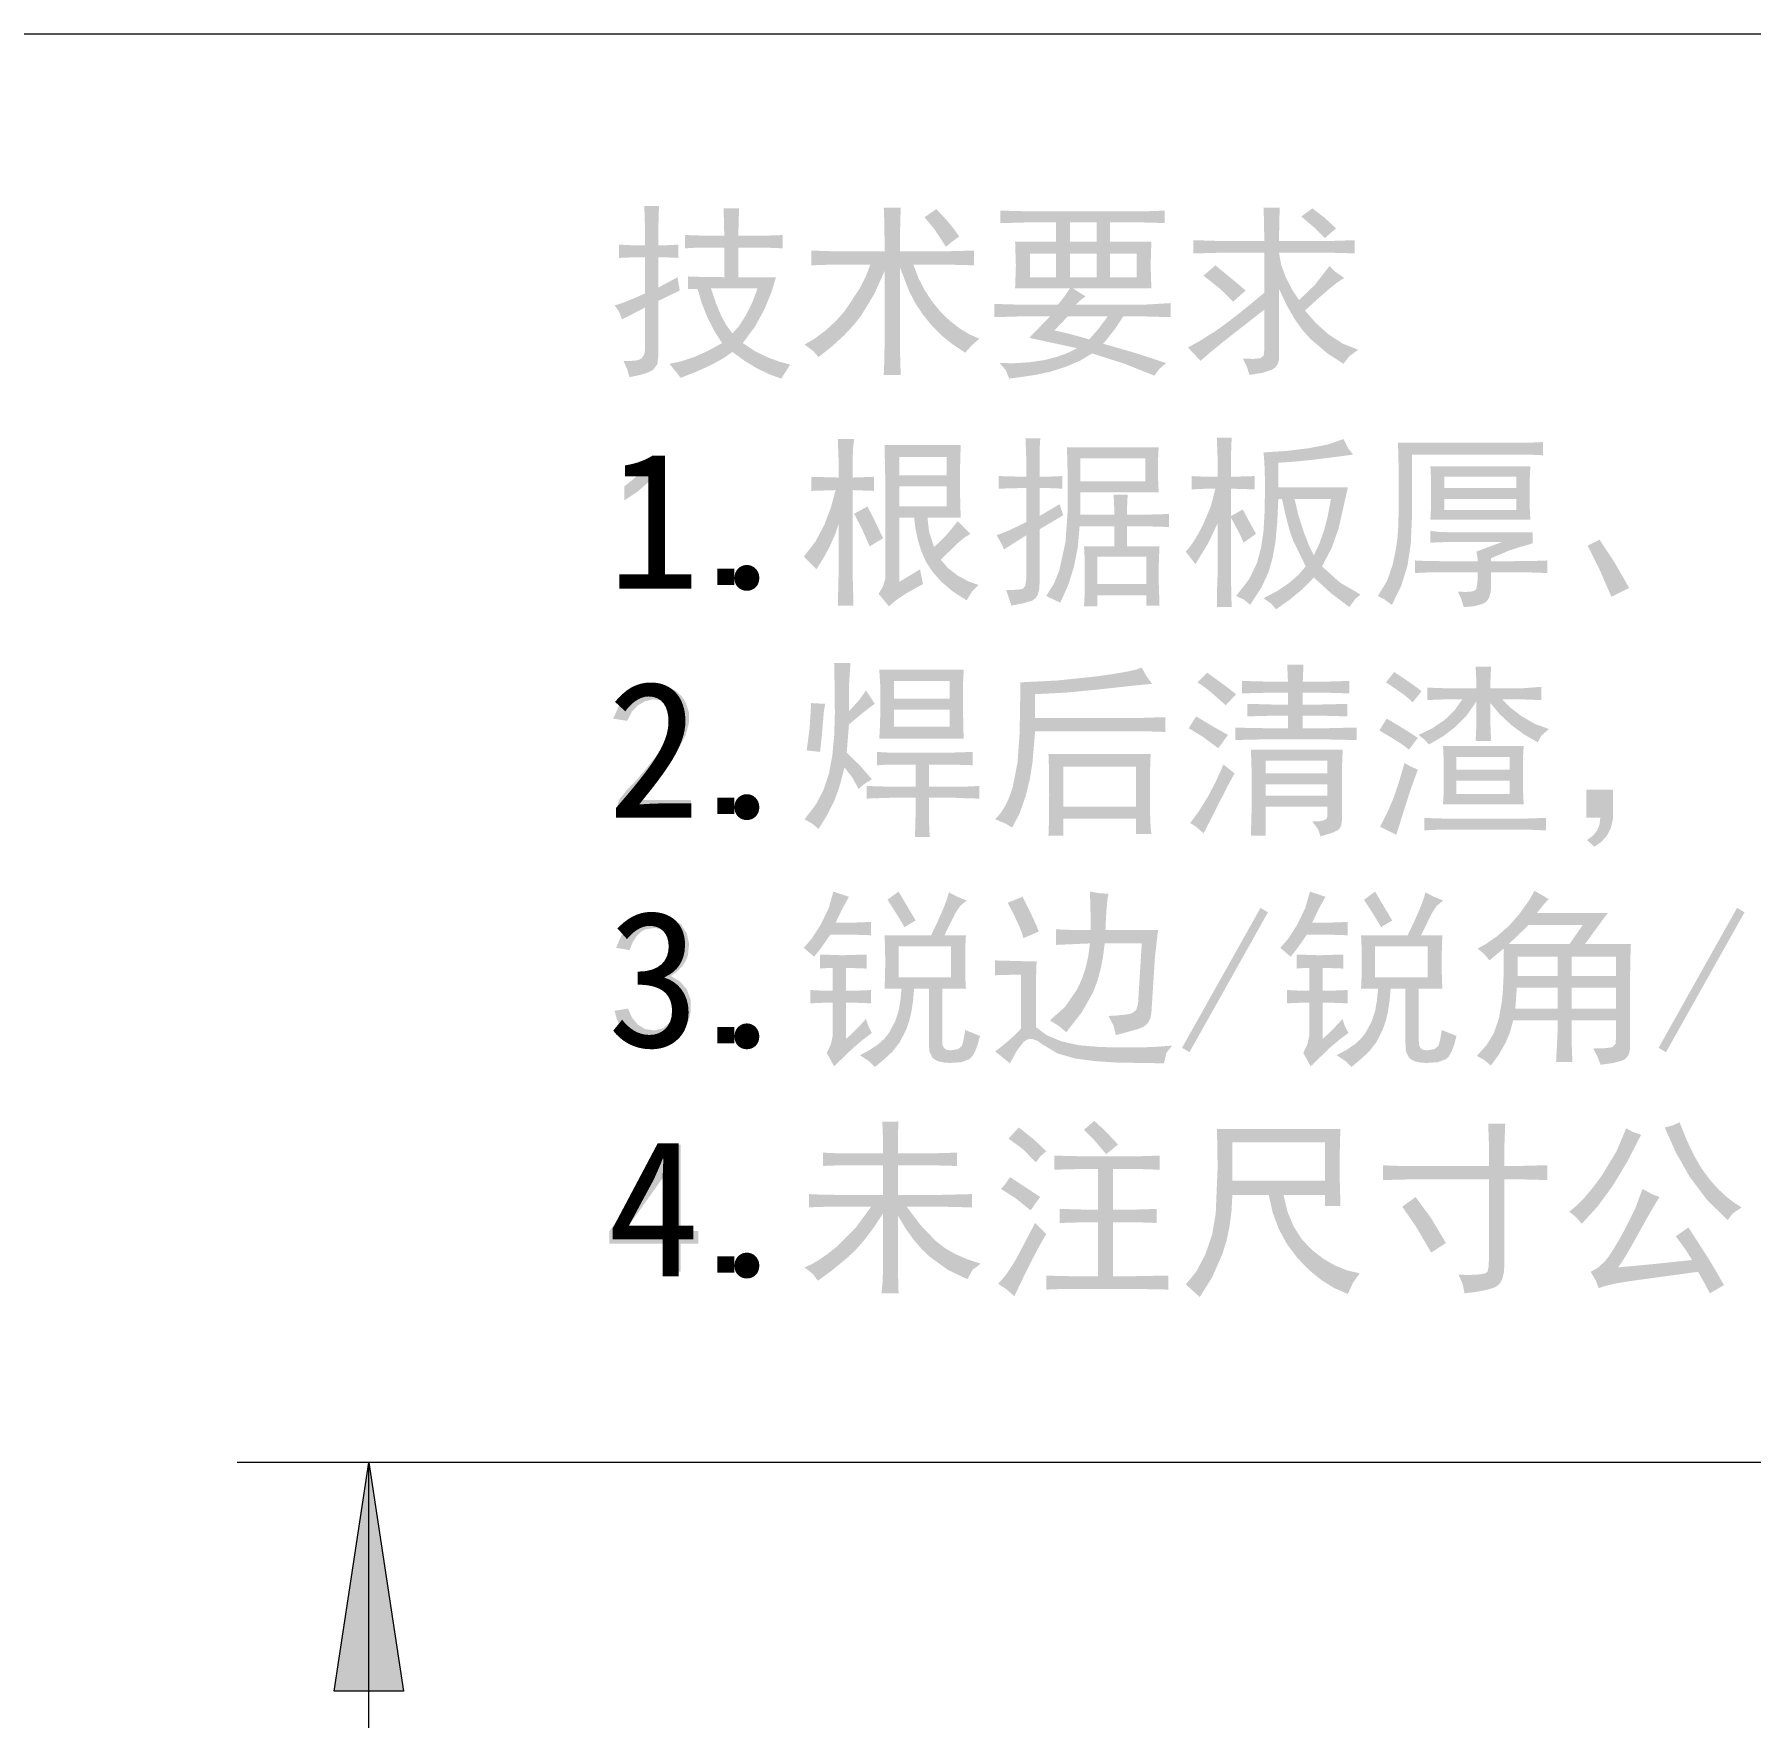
# Model space of a CAD drawing. Header units: millimetres. Extents: x 3 to 591, y 5 to 205.
# Drawn here: x 144.61 to 170.81, y 179.12 to 204.82 of the extents above; entities that cross this region are included whole.
import ezdxf

# ---------------------------------------------------------------- set-up
doc = ezdxf.new("R2010")
doc.units = ezdxf.units.MM

msp = doc.modelspace()

# ---------------------------------------------------------------- hatches: boundary and pattern name
h = msp.add_hatch(color=7)
h.paths.add_polyline_path([(154.591169, 201.125984), (154.848311, 201.117578), (155.14514, 201.11496), (155.14514, 201.566956), (154.885518, 201.566956), (154.698794, 201.564063), (154.545969, 201.555381), (154.545969, 201.758779), (154.862918, 201.747755), (155.14514, 201.747755), (155.142315, 201.936615), (155.134116, 202.165576), (155.371139, 202.165576), (155.360114, 201.747755), (155.755336, 201.747755), (156.038109, 201.758779), (156.038109, 201.555381), (155.755336, 201.566956), (155.360114, 201.566956), (155.360114, 201.11496), (155.936134, 201.11496), (155.862685, 200.877524), (155.755336, 200.617764), (155.611468, 200.354903), (155.427914, 200.108992), (155.611331, 199.987449), (155.800535, 199.894018), (155.98409, 199.826563), (156.151108, 199.781019), (156.015509, 199.566596), (155.828751, 199.634499), (155.642199, 199.724933), (155.455853, 199.837897), (155.269715, 199.973393), (155.130998, 199.876672), (154.952904, 199.778401), (154.735329, 199.678682), (154.47817, 199.57762), (154.41292, 199.665264), (154.308395, 199.792594), (154.486507, 199.829457), (154.681568, 199.894018), (154.890754, 199.987449), (155.111516, 200.108992), (154.990499, 200.300401), (154.887929, 200.501733), (154.803861, 200.712986), (154.738343, 200.934161), (154.591169, 200.934161)])
h.paths.add_polyline_path([(154.43297, 201.11496), (154.446682, 201.024423), (154.466594, 200.911561), (154.139172, 200.753363), (154.139172, 199.905594), (154.124703, 199.786944), (154.059797, 199.702195), (154.003143, 199.669734), (153.924061, 199.640114), (153.822448, 199.613286), (153.6982, 199.589196), (153.664163, 199.707914), (153.607801, 199.837794), (153.709715, 199.835925), (153.789771, 199.841859), (153.848019, 199.855545), (153.884511, 199.87693), (153.922958, 199.932327), (153.935774, 199.995993), (153.935774, 200.651388), (153.585201, 200.470589), (153.54007, 200.586344), (153.472202, 200.685563), (153.543395, 200.705209), (153.644457, 200.741856), (153.775284, 200.795556), (153.935774, 200.866362), (153.935774, 201.419782), (153.717837, 201.416957), (153.540001, 201.408758), (153.540001, 201.612156), (153.717837, 201.603474), (153.935774, 201.600581), (153.93505, 201.790552), (153.93288, 201.953703), (153.929263, 202.090086), (153.924198, 202.199752), (154.150197, 202.199752), (154.145219, 202.098457), (154.141791, 201.964865), (154.13981, 201.798923), (154.139172, 201.600581), (154.277321, 201.603474), (154.443994, 201.612156), (154.443994, 201.408758), (154.277321, 201.416957), (154.139172, 201.419782), (154.139172, 200.956761)])
h.paths.add_polyline_path([(154.941742, 200.945186), (155.017405, 200.719859), (155.097253, 200.529983), (155.18134, 200.375453), (155.269715, 200.256166), (155.372517, 200.371853), (155.478626, 200.538389), (155.576191, 200.735999), (155.653912, 200.945186)])
h = msp.add_hatch(color=7)
h.paths.add_polyline_path([(157.591827, 201.510181), (157.591827, 201.725155), (157.588933, 201.973684), (157.580251, 202.177152), (157.840425, 202.177152), (157.831743, 201.962316), (157.828849, 201.725155), (157.828849, 201.510181), (158.54102, 201.510181), (158.958841, 201.521757), (158.958841, 201.295758), (158.552044, 201.306783), (158.032248, 201.306783), (158.109969, 201.10049), (158.207534, 200.911561), (158.322049, 200.7391), (158.45062, 200.583588), (158.591731, 200.446611), (158.744418, 200.329478), (158.896898, 200.237425), (159.038216, 200.176791), (158.916673, 200.06648), (158.823242, 199.962369), (158.633899, 200.08777), (158.472669, 200.216479), (158.328664, 200.359106), (158.190447, 200.527364), (158.067388, 200.709265), (157.969961, 200.894474), (157.828849, 201.261583), (157.828849, 200.018593), (157.831743, 199.834762), (157.840425, 199.62282), (157.580251, 199.62282), (157.588933, 199.834762), (157.591827, 200.018593), (157.591827, 201.205359), (157.433077, 200.854786), (157.235191, 200.526813), (157.116266, 200.378398), (156.975017, 200.227503), (156.801453, 200.068064), (156.585308, 199.894569), (156.497733, 199.992961), (156.370885, 200.086392), (156.530393, 200.179823), (156.692795, 200.301366), (156.847962, 200.443993), (156.986592, 200.600676), (157.218103, 200.950698), (157.308571, 201.133081), (157.376302, 201.306783), (156.901705, 201.306783), (156.70375, 201.303958), (156.472309, 201.295758), (156.472309, 201.521757), (156.700925, 201.513075), (156.890681, 201.510181)])
h.paths.add_polyline_path([(158.382821, 202.154552), (158.552044, 201.973753), (158.636862, 201.869022), (158.732842, 201.736179), (158.608406, 201.645711), (158.529444, 201.577981), (158.42616, 201.738729), (158.343133, 201.860203), (158.202022, 202.029977)])
h = msp.add_hatch(color=7)
h.paths.add_polyline_path([(161.484351, 202.120377), (161.665081, 202.12327), (161.868548, 202.131952), (161.868548, 201.939578), (161.665081, 201.94826), (161.484351, 201.951153), (161.032355, 201.951153), (161.032355, 201.657356), (161.66515, 201.657356), (161.654125, 201.295758), (161.66515, 200.945186), (160.466808, 200.945186), (160.577533, 200.874492), (160.659733, 200.821162), (160.571676, 200.755981), (160.512559, 200.696587), (161.57475, 200.696587), (161.958947, 200.719187), (161.958947, 200.504765), (161.563726, 200.515789), (161.235753, 200.515789), (161.102979, 200.315353), (160.930931, 200.097968), (161.424889, 199.956581), (161.891148, 199.803619), (161.78938, 199.716389), (161.710349, 199.611796), (161.258077, 199.792457), (160.761157, 199.950793), (160.581598, 199.843513), (160.359872, 199.747395), (160.122298, 199.671327), (159.8963, 199.623371), (159.685529, 199.592297), (159.495015, 199.566596), (159.441341, 199.69937), (159.348392, 199.803619), (159.568327, 199.801138), (159.799837, 199.815194), (160.025904, 199.847923), (160.229234, 199.900081), (160.401626, 199.963678), (160.535158, 200.030168), (159.800388, 200.188367), (160.116786, 200.515789), (159.64219, 200.515789), (159.269017, 200.504765), (159.269017, 200.708163), (159.47524, 200.699481), (159.64219, 200.696587), (160.240809, 200.696587), (160.342371, 200.826468), (160.421608, 200.945186), (159.585414, 200.945186), (159.59699, 201.295758), (159.585414, 201.657356), (160.207185, 201.657356), (160.207185, 201.951153), (159.766213, 201.951153), (159.359416, 201.939578), (159.359416, 202.131952), (159.755189, 202.120377)])
h.paths.add_polyline_path([(160.184585, 200.301366), (160.285441, 200.279869), (160.40769, 200.250103), (160.55123, 200.212069), (160.715957, 200.165767), (160.85445, 200.320934), (160.99873, 200.515789), (160.387984, 200.515789)])
h.paths.add_polyline_path([(160.828956, 201.11496), (160.828956, 201.476557), (160.421608, 201.476557), (160.421608, 201.11496)])
h.paths.add_polyline_path([(161.439151, 201.11496), (161.439151, 201.476557), (161.032355, 201.476557), (161.032355, 201.11496)])
h.paths.add_polyline_path([(160.207185, 201.11496), (160.207185, 201.476557), (159.811413, 201.476557), (159.811413, 201.11496)])
h.paths.add_polyline_path([(160.828956, 201.657356), (160.828956, 201.951153), (160.421608, 201.951153), (160.421608, 201.657356)])
h = msp.add_hatch(color=7)
h.paths.add_polyline_path([(162.303299, 201.679956), (162.687496, 201.66838), (163.388642, 201.66838), (163.385472, 201.959353), (163.376515, 202.177152), (163.625664, 202.177152), (163.617258, 201.959353), (163.61464, 201.66838), (164.416658, 201.66838), (164.767231, 201.679956), (164.767231, 201.476557), (164.577889, 201.484756), (164.416658, 201.487581), (163.61464, 201.487581), (163.646817, 201.301064), (163.721576, 201.103384), (163.819072, 200.916936), (163.919462, 200.764387), (164.159516, 200.995966), (164.383034, 201.284183), (164.478877, 201.193577), (164.609032, 201.103384), (164.520683, 201.046859), (164.391302, 200.945117), (164.220994, 200.798209), (164.009861, 200.606188), (164.172401, 200.419808), (164.365946, 200.244591), (164.584572, 200.100655), (164.823455, 200.007568), (164.687718, 199.90835), (164.597457, 199.792594), (164.347343, 199.955065), (164.094749, 200.171279), (163.96927, 200.310091), (163.84746, 200.483474), (163.729267, 200.69148), (163.61464, 200.934161), (163.61464, 199.928193), (163.611953, 199.850481), (163.593143, 199.786876), (163.558209, 199.73743), (163.507153, 199.702195), (163.361494, 199.654239), (163.162092, 199.62282), (163.125161, 199.741814), (163.060117, 199.871969), (163.222519, 199.867491), (163.325803, 199.877482), (163.378306, 199.915447), (163.388642, 199.995993), (163.388642, 200.617764), (163.178103, 200.454475), (162.999553, 200.315215), (162.852938, 200.200037), (162.738208, 200.108992), (162.558649, 199.961818), (162.416298, 199.837794), (162.223924, 200.041193), (162.404585, 200.141651), (162.630721, 200.284278), (162.77116, 200.382688), (162.944362, 200.514273), (163.150224, 200.679138), (163.388642, 200.877386), (163.388642, 201.487581), (162.687496, 201.487581), (162.303299, 201.476557)])
h.paths.add_polyline_path([(162.642296, 201.295758), (162.882075, 201.097872), (163.105317, 200.911561), (162.913494, 200.741787), (162.715401, 200.93678), (162.461498, 201.13756)])
h.paths.add_polyline_path([(164.122861, 202.165576), (164.303452, 202.027221), (164.484458, 201.860754), (164.315235, 201.71358), (164.162341, 201.863304), (163.953637, 202.041553)])
h = msp.add_hatch(color=7)
h.paths.add_polyline_path([(158.902617, 197.196969), (158.806292, 197.136129), (158.699218, 197.044282), (158.45062, 196.801748), (158.560588, 196.673177), (158.710243, 196.558662), (158.874022, 196.469503), (159.02664, 196.417551), (158.924872, 196.31282), (158.845842, 196.179977), (158.629696, 196.319779), (158.456132, 196.468262), (158.321705, 196.620673), (158.224071, 196.773084), (158.153377, 196.932592), (158.100047, 197.10657), (158.063254, 197.281443), (158.043823, 197.445567), (157.817825, 197.445567), (157.817825, 196.46275), (158.134223, 196.654573), (158.179422, 196.428575), (158.070282, 196.370628), (157.924761, 196.287464), (157.776484, 196.189967), (157.659626, 196.089577), (157.500876, 196.2814), (157.56592, 196.389094), (157.602851, 196.50795), (157.602851, 198.067338), (157.591827, 198.552958), (158.755442, 198.552958), (158.747036, 198.312835), (158.744418, 197.999538), (158.747036, 197.685759), (158.755442, 197.445567), (158.247222, 197.445567), (158.272509, 197.230731), (158.348645, 196.99357), (158.529444, 197.168857), (158.710243, 197.389343)])
h.paths.add_polyline_path([(156.359309, 196.846947), (156.540039, 197.082592), (156.675707, 197.33808), (156.774443, 197.60225), (156.845481, 197.863939), (156.472309, 197.852364), (156.472309, 198.067338), (156.890681, 198.055762), (156.890681, 198.315936), (156.879105, 198.643358), (157.127704, 198.643358), (157.110616, 198.493703), (157.105104, 198.315936), (157.105104, 198.055762), (157.433077, 198.067338), (157.433077, 197.852364), (157.105104, 197.863939), (157.105104, 196.575749), (157.110168, 196.414614), (157.113785, 196.281745), (157.115956, 196.177091), (157.116679, 196.100602), (156.879105, 196.100602), (156.890681, 196.575749), (156.890681, 197.344143), (156.835387, 197.182293), (156.760456, 197.013414), (156.665889, 196.837508), (156.551684, 196.654573)])
h.paths.add_polyline_path([(158.54102, 197.615341), (158.54102, 197.920163), (157.817825, 197.920163), (157.817825, 197.615341)])
h.paths.add_polyline_path([(158.54102, 198.089938), (158.54102, 198.37216), (157.817825, 198.37216), (157.817825, 198.089938)])
h.paths.add_polyline_path([(157.331102, 197.615341), (157.446857, 197.386311), (157.569227, 197.129169), (157.365277, 197.005146), (157.24339, 197.281649), (157.127704, 197.502342)])
h = msp.add_hatch(color=7)
h.paths.add_polyline_path([(161.778149, 198.519334), (161.769743, 198.405991), (161.767124, 198.270736), (161.767124, 198.123562), (161.769743, 197.948344), (161.778149, 197.829764), (160.580358, 197.829764), (160.580358, 197.490767), (161.100154, 197.490767), (161.097329, 197.618028), (161.08913, 197.79614), (161.303552, 197.79614), (161.295146, 197.629191), (161.292528, 197.490767), (161.59735, 197.490767), (161.783799, 197.493661), (161.936348, 197.502342), (161.936348, 197.298944), (161.786693, 197.307143), (161.608926, 197.309968), (161.292528, 197.309968), (161.292528, 197.005146), (161.789724, 197.005146), (161.781043, 196.826966), (161.778149, 196.722373), (161.778149, 196.44015), (161.789724, 196.100602), (161.586326, 196.100602), (161.586326, 196.258801), (160.840532, 196.258801), (160.840532, 196.089577), (160.637133, 196.089577), (160.645332, 196.230826), (160.648157, 196.405975), (160.648157, 196.733948), (160.645332, 196.857972), (160.637133, 197.005146), (161.100154, 197.005146), (161.100154, 197.309968), (160.569334, 197.309968), (160.542117, 196.992192), (160.483895, 196.694261), (160.394943, 196.413003), (160.274985, 196.145801), (160.060011, 196.247776), (160.177144, 196.434087), (160.257897, 196.631973), (160.353809, 197.066882), (160.387984, 197.547542), (160.387984, 197.976939), (160.38726, 198.078431), (160.38509, 198.202661), (160.381473, 198.349629), (160.376408, 198.519334)])
h.paths.add_polyline_path([(159.755189, 198.361136), (159.743613, 198.654933), (159.969611, 198.654933), (159.961205, 198.51899), (159.958587, 198.361136), (159.958587, 198.067338), (160.102385, 198.069956), (160.308609, 198.078362), (160.308609, 197.886539), (160.102385, 197.894739), (159.958587, 197.897564), (159.958587, 197.468167), (160.263409, 197.648965), (160.320184, 197.479742), (160.122229, 197.363574), (159.958587, 197.264768), (159.958587, 196.44015), (159.951869, 196.3433), (159.931715, 196.267689), (159.898126, 196.213265), (159.8511, 196.179977), (159.71681, 196.137809), (159.52919, 196.100602), (159.449815, 196.338176), (159.608014, 196.342585), (159.698414, 196.355263), (159.740857, 196.401841), (159.755189, 196.50795), (159.755189, 197.174369), (159.416191, 196.959946), (159.370647, 197.058683), (159.303192, 197.174369), (159.528984, 197.264906), (159.755189, 197.377768), (159.755189, 197.897564), (159.336816, 197.886539), (159.336816, 198.078362), (159.755189, 198.067338)])
h.paths.add_polyline_path([(161.57475, 197.999538), (161.57475, 198.34956), (160.580358, 198.34956), (160.580358, 197.999538)])
h.paths.add_polyline_path([(161.586326, 196.428575), (161.586326, 196.846947), (160.840532, 196.846947), (160.840532, 196.428575)])
h = msp.add_hatch(color=7)
h.paths.add_polyline_path([(163.603065, 197.72834), (163.586046, 197.358062), (163.557865, 197.06137), (163.514043, 196.822487), (163.450378, 196.603861), (163.343993, 196.376416), (163.173117, 196.112177), (163.079961, 196.191552), (162.958694, 196.247776), (163.155891, 196.501955), (163.27454, 196.744972), (163.339584, 196.985164), (163.376515, 197.231144), (163.393878, 197.527629), (163.399666, 197.874964), (163.398219, 198.050138), (163.393878, 198.20273), (163.386644, 198.332688), (163.376515, 198.439959), (163.717097, 198.461181), (164.060573, 198.502247), (164.367256, 198.562674), (164.597457, 198.643358), (164.66815, 198.504796), (164.744631, 198.406335), (164.426373, 198.363754), (164.128373, 198.32696), (163.85311, 198.298779), (163.603065, 198.281761), (163.603065, 197.909139), (164.665256, 197.909139), (164.524145, 197.281856), (164.417967, 196.980893), (164.270035, 196.699773), (164.546676, 196.451175), (164.85763, 196.270376), (164.77543, 196.19982), (164.687856, 196.078002), (164.41087, 196.287533), (164.14546, 196.53055), (164.067808, 196.447109), (163.947574, 196.332663), (163.782278, 196.195755), (163.56944, 196.044378), (163.492615, 196.13209), (163.376515, 196.213601), (163.593143, 196.327909), (163.766775, 196.445111), (163.906509, 196.568308), (164.021437, 196.699773), (163.829063, 197.094994), (163.788747, 197.206512), (163.747138, 197.349242), (163.704187, 197.523185), (163.65984, 197.72834)])
h.paths.add_polyline_path([(163.060117, 197.570142), (163.089573, 197.512764), (163.133291, 197.431511), (163.191272, 197.326281), (163.263516, 197.196969), (163.071693, 197.06137), (163.046673, 197.123494), (163.006305, 197.2082), (162.950538, 197.31554), (162.879319, 197.445567), (162.879319, 196.553149), (162.890894, 196.078002), (162.664896, 196.078002), (162.667514, 196.326944), (162.67592, 196.553149), (162.67592, 197.355168), (162.529159, 197.047245), (162.336923, 196.733948), (162.1903, 196.925771), (162.248694, 196.993045), (162.311429, 197.082385), (162.378505, 197.193739), (162.449922, 197.327056), (162.571534, 197.610932), (162.642296, 197.886539), (162.450129, 197.883645), (162.280699, 197.874964), (162.280699, 198.078362), (162.46384, 198.069956), (162.67592, 198.067338), (162.67592, 198.361136), (162.664896, 198.665958), (162.890894, 198.665958), (162.879319, 198.34956), (162.879319, 198.067338), (163.240916, 198.078362), (163.240916, 197.874964), (162.879319, 197.886539), (162.879319, 197.468167), (162.958349, 197.510679)])
h.paths.add_polyline_path([(163.851663, 197.72834), (163.907887, 197.486426), (163.987262, 197.236656), (164.071942, 197.017548), (164.14546, 196.869547), (164.229366, 197.045979), (164.300765, 197.247887), (164.359556, 197.475324), (164.405634, 197.72834)])
h = msp.add_hatch(color=7)
h.paths.add_polyline_path([(167.45094, 198.225537), (167.442259, 198.061412), (167.439365, 197.81874), (167.442259, 197.575654), (167.45094, 197.411943), (165.924625, 197.411943), (165.933307, 197.578548), (165.936201, 197.807164), (165.933307, 198.047356), (165.924625, 198.225537)])
h.paths.add_polyline_path([(165.642403, 198.406335), (165.642403, 197.434543), (165.625453, 197.044351), (165.574603, 196.710797), (165.481241, 196.4088), (165.33703, 196.112177), (165.221343, 196.196927), (165.122607, 196.247776), (165.263442, 196.479287), (165.348054, 196.722373), (165.394701, 196.948095), (165.421917, 197.129169), (165.434595, 197.307005), (165.439005, 197.524942), (165.439005, 198.100962), (165.438281, 198.254131), (165.436111, 198.386216), (165.432493, 198.497217), (165.427429, 198.587134), (167.247542, 198.587134), (167.476158, 198.589752), (167.642763, 198.598158), (167.642763, 198.39476), (167.579925, 198.399824), (167.493108, 198.403441), (167.382314, 198.405612), (167.247542, 198.406335)])
h.paths.add_polyline_path([(167.484564, 197.219569), (167.484564, 197.050346), (167.288125, 196.994949), (167.128479, 196.942859), (166.851769, 196.824347), (166.851769, 196.779148), (167.179742, 196.779148), (167.476158, 196.781766), (167.710563, 196.790172), (167.710563, 196.598349), (167.470371, 196.606548), (167.179742, 196.609373), (166.851769, 196.609373), (166.851769, 196.394951), (166.843932, 196.297782), (166.820488, 196.22118), (166.781541, 196.165042), (166.727195, 196.129265), (166.591733, 196.090818), (166.433948, 196.078002), (166.394123, 196.205264), (166.343549, 196.315576), (166.458494, 196.309685), (166.543778, 196.314335), (166.599502, 196.329528), (166.625771, 196.355263), (166.642652, 196.449865), (166.648371, 196.609373), (166.094399, 196.609373), (165.873638, 196.606548), (165.687603, 196.598349), (165.687603, 196.790172), (165.86537, 196.781766), (166.082824, 196.779148), (166.648371, 196.779148), (166.642652, 196.843778), (166.625771, 196.925771), (167.021544, 197.072945), (166.354573, 197.072945), (166.128024, 197.070052), (165.924625, 197.06137), (165.924625, 197.242169), (166.065598, 197.225081), (166.263623, 197.219569)])
h.paths.add_polyline_path([(167.235966, 197.558566), (167.235966, 197.72834), (166.139599, 197.72834), (166.139599, 197.558566)])
h.paths.add_polyline_path([(167.235966, 197.897564), (167.235966, 198.067338), (166.139599, 198.067338), (166.139599, 197.897564)])
h = msp.add_hatch(color=7)
h.dxf.hatch_style = 2
h.paths.add_polyline_path([(153.991998, 197.987963), (153.825324, 197.843958), (153.619376, 197.705741), (153.619376, 197.920163), (153.876105, 198.129212), (154.082397, 198.37216), (154.217996, 198.37216), (154.217996, 196.428575), (153.991998, 196.428575)])
h = msp.add_hatch(color=7)
h.dxf.hatch_style = 2
h.paths.add_polyline_path([(168.687709, 196.236201), (168.506704, 196.65161), (168.326112, 197.01617), (168.506911, 197.10657), (168.732702, 196.764678), (168.958907, 196.372351)])
h = msp.add_hatch(color=7)
h.dxf.hatch_style = 2
h.paths.add_polyline_path([(155.300228, 196.417551), (155.040055, 196.417551), (155.040055, 196.666149), (155.300228, 196.666149)])
h = msp.add_hatch(color=7)
h.paths.add_polyline_path([(157.511901, 194.070523), (157.517284, 194.156099), (157.521891, 194.26648), (157.525776, 194.401666), (157.528988, 194.561656), (157.527266, 194.87385), (157.511901, 195.121139), (158.800642, 195.121139), (158.789618, 194.895141), (158.790255, 194.627466), (158.792236, 194.40077), (158.795664, 194.215105), (158.800642, 194.070523)])
h.paths.add_polyline_path([(158.269822, 193.16653), (158.269822, 193.030931), (158.27244, 192.779301), (158.280846, 192.567359), (158.054848, 192.567359), (158.063529, 192.759526), (158.066423, 192.996756), (158.066423, 193.16653), (157.670651, 193.16653), (157.320078, 193.154955), (157.320078, 193.347329), (157.670651, 193.335753), (158.066423, 193.335753), (158.066423, 193.674751), (157.817825, 193.674751), (157.625313, 193.671926), (157.478276, 193.663726), (157.478276, 193.867125), (157.622419, 193.858443), (157.80625, 193.855549), (158.586219, 193.855549), (158.936241, 193.867125), (158.936241, 193.663726), (158.597243, 193.674751), (158.269822, 193.674751), (158.269822, 193.335753), (158.631419, 193.335753), (158.851354, 193.338647), (159.038216, 193.347329), (159.038216, 193.154955), (158.87416, 193.157848), (158.676618, 193.16653)])
h.paths.add_polyline_path([(157.444101, 194.601343), (157.36855, 194.547488), (157.277496, 194.476838), (157.17094, 194.389341), (157.04888, 194.284946), (157.014704, 193.855549), (157.218172, 193.657938), (157.398901, 193.448752), (157.291414, 193.383916), (157.195503, 193.302129), (157.102348, 193.474108), (156.98108, 193.629551), (156.908871, 193.351325), (156.828394, 193.126843), (156.725041, 192.919034), (156.585308, 192.691382), (156.486365, 192.773651), (156.370885, 192.838557), (156.53873, 193.056149), (156.658619, 193.279529), (156.740475, 193.523786), (156.794218, 193.804837), (156.823984, 194.116963), (156.833906, 194.45472), (156.831081, 194.827548), (156.822882, 195.223114), (157.07148, 195.223114), (157.04888, 194.872541), (157.04888, 194.488344), (157.209697, 194.663493), (157.308502, 194.804742)])
h.paths.add_polyline_path([(158.586219, 194.680718), (158.586219, 194.951916), (157.73845, 194.951916), (157.73845, 194.680718)])
h.paths.add_polyline_path([(158.586219, 194.251322), (158.586219, 194.510944), (157.73845, 194.510944), (157.73845, 194.251322)])
h.paths.add_polyline_path([(156.687283, 194.601343), (156.667301, 194.495372), (156.653107, 194.335658), (156.636088, 194.125162), (156.607908, 193.867125), (156.404509, 193.889724), (156.449571, 194.239953), (156.472309, 194.612919)])
h = msp.add_hatch(color=7)
h.paths.add_polyline_path([(164.122861, 192.804382), (164.221657, 192.808705), (164.29229, 192.821607), (164.334708, 192.842984), (164.348859, 192.872732), (164.348859, 193.030931), (163.411242, 193.030931), (163.411242, 192.589959), (163.184692, 192.589959), (163.195716, 192.996756), (163.195716, 193.505527), (163.192891, 193.683294), (163.184692, 193.900749), (164.586433, 193.900749), (164.577751, 193.697281), (164.574857, 193.516552), (164.574857, 192.826981), (164.560525, 192.732724), (164.518082, 192.674846), (164.422239, 192.630955), (164.247435, 192.578383), (164.210366, 192.686008)])
h.paths.add_polyline_path([(163.976237, 194.420545), (163.976237, 194.228722), (164.337834, 194.228722), (164.800855, 194.239746), (164.800855, 194.047923), (164.315235, 194.058948), (163.535265, 194.058948), (163.212873, 194.056123), (162.947118, 194.047923), (162.947118, 194.239746), (163.195648, 194.23134), (163.490065, 194.228722), (163.750239, 194.228722), (163.750239, 194.420545), (163.524241, 194.420545), (163.127917, 194.40952), (163.127917, 194.601343), (163.524241, 194.590319), (163.750239, 194.590319), (163.750239, 194.771118), (163.546841, 194.771118), (163.280604, 194.768224), (163.049093, 194.759542), (163.049093, 194.951916), (163.27771, 194.943235), (163.535265, 194.940341), (163.750239, 194.940341), (163.738663, 195.200514), (163.987262, 195.200514), (163.976237, 194.940341), (164.292635, 194.940341), (164.464614, 194.943235), (164.687856, 194.951916), (164.687856, 194.759542), (164.467439, 194.768224), (164.303659, 194.771118), (163.976237, 194.771118), (163.976237, 194.590319), (164.202236, 194.590319), (164.264256, 194.590956), (164.360228, 194.592937), (164.490202, 194.596365), (164.654232, 194.601343), (164.654232, 194.40952), (164.495181, 194.414266), (164.368634, 194.41772), (164.274643, 194.41983), (164.21326, 194.420545)])
h.paths.add_polyline_path([(162.936094, 193.539152), (162.891773, 193.460715), (162.838253, 193.36104), (162.775639, 193.240178), (162.704032, 193.098179), (162.567262, 192.827188), (162.461498, 192.623583), (162.354011, 192.719839), (162.258099, 192.781782), (162.395567, 192.969057), (162.526059, 193.18031), (162.649626, 193.415542), (162.76632, 193.674751)])
h.paths.add_polyline_path([(164.348859, 193.539152), (164.348859, 193.731526), (163.411242, 193.731526), (163.411242, 193.539152)])
h.paths.add_polyline_path([(164.348859, 193.200154), (164.348859, 193.369928), (163.411242, 193.369928), (163.411242, 193.200154)])
h.paths.add_polyline_path([(162.687496, 193.923349), (162.449922, 194.098635), (162.235499, 194.228722), (162.348499, 194.40952), (162.602609, 194.256834), (162.834119, 194.126747)])
h.paths.add_polyline_path([(162.517722, 195.07594), (162.663751, 194.97052), (162.785957, 194.88081), (162.884288, 194.806809), (162.958694, 194.748518), (162.800495, 194.578744), (162.585521, 194.770566), (162.469835, 194.861104), (162.371098, 194.929316)])
h = msp.add_hatch(color=7)
h.paths.add_polyline_path([(161.654125, 193.832949), (161.649061, 193.726194), (161.645444, 193.587038), (161.643273, 193.415533), (161.64255, 193.21173), (161.643911, 193.013077), (161.648062, 192.847032), (161.655107, 192.713543), (161.66515, 192.612559), (161.428127, 192.612559), (161.428127, 192.849581), (160.320184, 192.849581), (160.320184, 192.589959), (160.094186, 192.589959), (160.098932, 192.700753), (160.102385, 192.841313), (160.104496, 193.011639), (160.10521, 193.21173), (160.104496, 193.415533), (160.102385, 193.587038), (160.098932, 193.726194), (160.094186, 193.832949)])
h.paths.add_polyline_path([(161.518526, 195.155315), (161.58605, 195.030809), (161.676725, 194.906717), (161.528836, 194.892755), (161.345652, 194.873988), (161.127224, 194.850364), (160.873605, 194.82183), (160.356565, 194.772151), (159.890788, 194.748518), (159.890788, 194.386921), (161.529551, 194.386921), (161.880124, 194.397945), (161.880124, 194.171947), (161.529551, 194.183522), (159.890788, 194.183522), (159.8511, 193.708926), (159.810172, 193.453024), (159.743613, 193.183066), (159.653076, 192.92744), (159.540215, 192.713982), (159.441409, 192.773582), (159.280592, 192.838557), (159.365135, 192.933538), (159.438516, 193.048983), (159.500734, 193.184892), (159.55179, 193.341265), (159.622139, 193.707066), (159.653214, 194.137771), (159.661896, 194.567237), (159.664789, 194.929316), (160.229509, 194.957084), (160.817381, 195.019165), (161.085685, 195.057414), (161.291977, 195.092821), (161.436258, 195.125437)])
h.paths.add_polyline_path([(161.428127, 193.030931), (161.428127, 193.641126), (160.320184, 193.641126), (160.320184, 193.030931)])
h = msp.add_hatch(color=7)
h.paths.add_polyline_path([(167.348965, 193.957524), (167.340559, 193.818687), (167.337941, 193.652151), (167.337941, 193.369928), (167.340559, 193.236879), (167.348965, 193.064555), (166.116999, 193.064555), (166.125199, 193.211316), (166.128024, 193.335753), (166.128024, 193.652151), (166.125199, 193.784787), (166.116999, 193.957524)])
h.paths.add_polyline_path([(165.743827, 194.126747), (165.955562, 194.228377), (166.139599, 194.352745), (166.292217, 194.499575), (166.411348, 194.669143), (166.184799, 194.669143), (166.045961, 194.666318), (165.879426, 194.658119), (165.879426, 194.849941), (166.048786, 194.841535), (166.195823, 194.838917), (166.625771, 194.838917), (166.625771, 194.917741), (166.622946, 195.013721), (166.614747, 195.166339), (166.851769, 195.166339), (166.843363, 195.033565), (166.840745, 194.929316), (166.840745, 194.838917), (167.337941, 194.838917), (167.620163, 194.861517), (167.620163, 194.658119), (167.337941, 194.669143), (167.021544, 194.669143), (167.146807, 194.542226), (167.320853, 194.40952), (167.522667, 194.29349), (167.733163, 194.217146), (167.617338, 194.115447), (167.563939, 194.013748), (167.347587, 194.137771), (167.151079, 194.284946), (166.980202, 194.445832), (166.840745, 194.612919), (166.840745, 194.319121), (166.843363, 194.197165), (166.851769, 194.036348), (166.614747, 194.036348), (166.622946, 194.188897), (166.625771, 194.307546), (166.625771, 194.635519), (166.478665, 194.426264), (166.308822, 194.251322), (166.116586, 194.104147), (165.902025, 193.980124), (165.839669, 194.050542)])
h.paths.add_polyline_path([(165.834226, 192.861157), (166.003587, 192.852475), (166.150623, 192.849581), (167.360541, 192.849581), (167.492833, 192.852475), (167.687963, 192.861157), (167.687963, 192.668783), (167.492833, 192.677464), (167.360541, 192.680358), (166.139599, 192.680358), (166.000762, 192.677464), (165.834226, 192.668783)])
h.paths.add_polyline_path([(165.732802, 193.595927), (165.646261, 193.359938), (165.59114, 193.194642), (165.500741, 192.911869), (165.404829, 192.600983), (165.156231, 192.725558), (165.267783, 192.942943), (165.354117, 193.143379), (165.392358, 193.249936), (165.434319, 193.377783), (165.480001, 193.526921), (165.529404, 193.69735), (165.614153, 193.649326)])
h.paths.add_polyline_path([(167.134543, 193.222754), (167.134543, 193.426152), (166.320949, 193.426152), (166.320949, 193.222754)])
h.paths.add_polyline_path([(167.134543, 193.595927), (167.134543, 193.78775), (166.320949, 193.78775), (166.320949, 193.595927)])
h.paths.add_polyline_path([(165.597203, 193.900749), (165.539136, 193.948825), (165.444379, 194.013748), (165.313035, 194.095621), (165.145207, 194.194547), (165.258206, 194.375345), (165.410651, 194.285023), (165.540566, 194.205915), (165.64795, 194.138073), (165.732802, 194.081547)])
h.paths.add_polyline_path([(165.371205, 195.087515), (165.52005, 194.988512), (165.639233, 194.90651), (165.728858, 194.841561), (165.789026, 194.793718), (165.653427, 194.623943), (165.598237, 194.676851), (165.512041, 194.745417), (165.394838, 194.82959), (165.24663, 194.929316)])
h = msp.add_hatch(color=7)
h.dxf.hatch_style = 2
h.paths.add_polyline_path([(153.494802, 192.974156), (153.540001, 193.135317), (153.653001, 193.279529), (153.731463, 193.356837), (153.819743, 193.453162), (153.917946, 193.568504), (154.026173, 193.702862), (154.129207, 193.838668), (154.212553, 193.958351), (154.276158, 194.06191), (154.319971, 194.149347), (154.366411, 194.296108), (154.370683, 194.420545), (154.335129, 194.523415), (154.263196, 194.606856), (154.165562, 194.65929), (154.054285, 194.669143), (153.938392, 194.640893), (153.828287, 194.578744), (153.733616, 194.479869), (153.664576, 194.341721), (153.449602, 194.375345), (153.552542, 194.599828), (153.681112, 194.75403), (153.835246, 194.845738), (154.014598, 194.884117), (154.217996, 194.878053), (154.309705, 194.85001), (154.404307, 194.79923), (154.491881, 194.721095), (154.562506, 194.612368), (154.604743, 194.475529), (154.607705, 194.313058), (154.555684, 194.121097), (154.43297, 193.895237), (154.335302, 193.756348), (154.201046, 193.582835), (154.030204, 193.374803), (153.822775, 193.132355), (154.636369, 193.132355), (154.636369, 192.928956), (153.494802, 192.928956)])
h = msp.add_hatch(color=7)
h.dxf.hatch_style = 2
h.paths.add_polyline_path([(155.300228, 192.917932), (155.040055, 192.917932), (155.040055, 193.16653), (155.300228, 193.16653)])
h = msp.add_hatch(color=7)
h.dxf.hatch_style = 2
h.paths.add_polyline_path([(168.303512, 193.290553), (168.710309, 193.290553), (168.710309, 192.838557), (168.679613, 192.706369), (168.622252, 192.592577), (168.538227, 192.497182), (168.427536, 192.420185), (168.314537, 192.522159), (168.403523, 192.585825), (168.467085, 192.663546), (168.505223, 192.755323), (168.517935, 192.861157), (168.303512, 192.861157)])
h = msp.add_hatch(color=7)
h.paths.add_polyline_path([(158.574644, 191.723496), (158.698667, 191.658314), (158.845842, 191.598921), (158.745383, 191.515481), (158.670555, 191.401035), (158.598622, 191.252965), (158.506844, 191.068101), (158.834817, 191.068101), (158.829753, 190.995134), (158.826136, 190.901082), (158.823965, 190.785947), (158.823242, 190.649728), (158.823965, 190.518987), (158.826136, 190.409536), (158.829753, 190.321376), (158.834817, 190.254507), (158.47322, 190.254507), (158.47322, 189.463513), (158.476949, 189.394465), (158.499747, 189.346035), (158.541665, 189.318173), (158.602756, 189.310826), (158.715961, 189.33067), (158.77253, 189.378626), (158.799126, 189.470403), (158.823242, 189.621712), (159.04924, 189.531313), (159.013583, 189.398702), (158.974413, 189.295186), (158.931728, 189.220711), (158.885529, 189.175227), (158.762746, 189.130097), (158.586219, 189.118452), (158.493314, 189.125902), (158.41803, 189.142499), (158.360419, 189.168294), (158.320533, 189.203339), (158.276574, 189.29677), (158.269822, 189.418313), (158.269822, 190.254507), (158.043823, 190.254507), (158.0277, 190.067128), (158.002482, 189.90104), (157.968169, 189.756243), (157.924761, 189.632736), (157.82444, 189.434712), (157.71585, 189.293739), (157.591345, 189.178052), (157.444101, 189.056165), (157.353633, 189.146771), (157.218103, 189.236964), (157.368473, 189.317691), (157.492126, 189.401157), (157.58901, 189.487413), (157.659075, 189.576512), (157.752506, 189.750007), (157.80625, 189.909446), (157.83443, 190.071848), (157.851449, 190.254507), (157.591827, 190.254507), (157.600026, 190.435168), (157.602851, 190.661304), (157.600026, 190.892814), (157.591827, 191.068101), (158.303446, 191.068101), (158.409382, 191.291041), (158.489894, 191.474553), (158.544981, 191.618687)])
h.paths.add_polyline_path([(157.398901, 189.576512), (157.274465, 189.483081), (157.127704, 189.361538), (156.822882, 189.06774), (156.709882, 189.271139), (156.771825, 189.398539), (156.800282, 189.531313), (156.800282, 190.039533), (156.641945, 190.036708), (156.461284, 190.028509), (156.461284, 190.231907), (156.647733, 190.223225), (156.800282, 190.220332), (156.800282, 190.570905), (156.723732, 190.568011), (156.607908, 190.559329), (156.607908, 190.774303), (156.946905, 190.762727), (157.320078, 190.774303), (157.320078, 190.559329), (157.00368, 190.570905), (157.00368, 190.220332), (157.184203, 190.223225), (157.387877, 190.231907), (157.387877, 190.028509), (157.184203, 190.036708), (157.00368, 190.039533), (157.00368, 189.486113), (157.06061, 189.534594), (157.13046, 189.601524), (157.213125, 189.686953), (157.308502, 189.790935), (157.342333, 189.686411)])
h.paths.add_polyline_path([(158.608819, 190.42373), (158.608819, 190.898326), (157.80625, 190.898326), (157.80625, 190.42373)])
h.paths.add_polyline_path([(156.359309, 190.875727), (156.480439, 191.015529), (156.618932, 191.231812), (156.740544, 191.484406), (156.811306, 191.73452), (157.04888, 191.655696), (156.946767, 191.471659), (156.845481, 191.259924), (157.094079, 191.259924), (157.387877, 191.271499), (157.387877, 191.068101), (157.04888, 191.079125), (156.766106, 191.079125), (156.624651, 190.875727), (156.517508, 190.740128)])
h.paths.add_polyline_path([(157.896649, 191.192124), (157.854998, 191.264781), (157.797844, 191.358729), (157.725186, 191.473967), (157.637026, 191.610497), (157.80625, 191.73452), (157.890155, 191.592608), (157.961554, 191.471935), (158.020345, 191.372449), (158.066423, 191.294099)])
h = msp.add_hatch(color=7)
h.paths.add_polyline_path([(160.738557, 191.146924), (160.735732, 191.474415), (160.727532, 191.73452), (160.882493, 191.709233), (161.009755, 191.700896), (160.994243, 191.606741), (160.981574, 191.483028), (160.971695, 191.329756), (160.964555, 191.146924), (161.767124, 191.146924), (161.721925, 190.762727), (161.66515, 189.881334), (161.648493, 189.794208), (161.610028, 189.724651), (161.549653, 189.672665), (161.467263, 189.638248), (161.122754, 189.542337), (161.088785, 189.689236), (161.009755, 189.836135), (161.133683, 189.842956), (161.234306, 189.851844), (161.311674, 189.8628), (161.36584, 189.875822), (161.431986, 189.925087), (161.461751, 190.016933), (161.518526, 190.943526), (160.953531, 190.943526), (160.925203, 190.726993), (160.885662, 190.529632), (160.834856, 190.351392), (160.772732, 190.19222), (160.602958, 189.891325), (160.365384, 189.587536), (160.25204, 189.683517), (160.116786, 189.768335), (160.344024, 189.970424), (160.529095, 190.237419), (160.602889, 190.393792), (160.66056, 190.563601), (160.702108, 190.746846), (160.727532, 190.943526), (160.207185, 190.920926), (160.207185, 191.1585), (160.441658, 191.149818)])
h.paths.add_polyline_path([(159.913388, 190.672328), (159.901812, 190.322306), (159.901812, 189.666911), (160.069261, 189.54176), (160.288903, 189.449113), (160.560842, 189.389021), (160.88518, 189.361538), (161.216633, 189.354605), (161.509845, 189.356095), (161.764816, 189.365957), (161.981547, 189.384138), (161.893904, 189.271277), (161.857524, 189.11294), (161.145354, 189.124516), (160.809112, 189.145669), (160.500983, 189.186252), (160.232266, 189.264042), (160.014811, 189.395162), (159.924171, 189.457493), (159.844072, 189.485768), (159.774516, 189.480041), (159.715501, 189.440362), (159.609392, 189.302076), (159.506591, 189.11294), (159.280592, 189.293739), (159.415365, 189.400296), (159.526159, 189.494243), (159.612975, 189.575582), (159.675814, 189.644312), (159.675814, 190.46893), (159.280592, 190.457905), (159.280592, 190.683904), (159.698414, 190.672328)])
h.paths.add_polyline_path([(159.698414, 191.655696), (159.7902, 191.473993), (159.862193, 191.324898), (159.914447, 191.208359), (159.947012, 191.124325), (159.709989, 191.022901), (159.690774, 191.098969), (159.644739, 191.214724), (159.571935, 191.370167), (159.472415, 191.565297)])
h = msp.add_hatch(color=7)
h.paths.add_polyline_path([(165.848912, 191.723496), (165.972936, 191.658314), (166.12011, 191.598921), (166.019651, 191.515481), (165.944824, 191.401035), (165.87289, 191.252965), (165.781113, 191.068101), (166.109086, 191.068101), (166.104021, 190.995134), (166.100404, 190.901082), (166.098234, 190.785947), (166.09751, 190.649728), (166.098234, 190.518987), (166.100404, 190.409536), (166.104021, 190.321376), (166.109086, 190.254507), (165.747489, 190.254507), (165.747489, 189.463513), (165.751218, 189.394465), (165.774016, 189.346035), (165.815934, 189.318173), (165.877024, 189.310826), (165.99023, 189.33067), (166.046798, 189.378626), (166.073395, 189.470403), (166.09751, 189.621712), (166.323508, 189.531313), (166.287852, 189.398702), (166.248681, 189.295186), (166.205996, 189.220711), (166.159798, 189.175227), (166.037014, 189.130097), (165.860488, 189.118452), (165.767582, 189.125902), (165.692298, 189.142499), (165.634687, 189.168294), (165.594802, 189.203339), (165.550842, 189.29677), (165.54409, 189.418313), (165.54409, 190.254507), (165.318092, 190.254507), (165.301969, 190.067128), (165.276751, 189.90104), (165.242438, 189.756243), (165.199029, 189.632736), (165.098708, 189.434712), (164.990119, 189.293739), (164.865613, 189.178052), (164.71837, 189.056165), (164.627901, 189.146771), (164.492371, 189.236964), (164.642741, 189.317691), (164.766394, 189.401157), (164.863279, 189.487413), (164.933344, 189.576512), (165.026775, 189.750007), (165.080518, 189.909446), (165.108699, 190.071848), (165.125718, 190.254507), (164.866095, 190.254507), (164.874295, 190.435168), (164.87712, 190.661304), (164.874295, 190.892814), (164.866095, 191.068101), (165.577714, 191.068101), (165.683651, 191.291041), (165.764163, 191.474553), (165.81925, 191.618687)])
h.paths.add_polyline_path([(164.67317, 189.576512), (164.548733, 189.483081), (164.401972, 189.361538), (164.09715, 189.06774), (163.984151, 189.271139), (164.046094, 189.398539), (164.07455, 189.531313), (164.07455, 190.039533), (163.916214, 190.036708), (163.735553, 190.028509), (163.735553, 190.231907), (163.922001, 190.223225), (164.07455, 190.220332), (164.07455, 190.570905), (163.998, 190.568011), (163.882176, 190.559329), (163.882176, 190.774303), (164.221173, 190.762727), (164.594346, 190.774303), (164.594346, 190.559329), (164.277949, 190.570905), (164.277949, 190.220332), (164.458472, 190.223225), (164.662146, 190.231907), (164.662146, 190.028509), (164.458472, 190.036708), (164.277949, 190.039533), (164.277949, 189.486113), (164.334879, 189.534594), (164.404728, 189.601524), (164.487393, 189.686953), (164.582771, 189.790935), (164.616601, 189.686411)])
h.paths.add_polyline_path([(165.883087, 190.42373), (165.883087, 190.898326), (165.080518, 190.898326), (165.080518, 190.42373)])
h.paths.add_polyline_path([(163.633578, 190.875727), (163.754707, 191.015529), (163.8932, 191.231812), (164.014812, 191.484406), (164.085574, 191.73452), (164.323148, 191.655696), (164.221036, 191.471659), (164.11975, 191.259924), (164.368348, 191.259924), (164.662146, 191.271499), (164.662146, 191.068101), (164.323148, 191.079125), (164.040375, 191.079125), (163.898919, 190.875727), (163.791777, 190.740128)])
h.paths.add_polyline_path([(165.170917, 191.192124), (165.129266, 191.264781), (165.072112, 191.358729), (164.999455, 191.473967), (164.911295, 191.610497), (165.080518, 191.73452), (165.164423, 191.592608), (165.235823, 191.471935), (165.294613, 191.372449), (165.340692, 191.294099)])
h = msp.add_hatch(color=7)
h.paths.add_polyline_path([(167.866202, 189.768335), (167.187656, 189.768335), (167.141044, 189.59385), (167.069007, 189.420863), (166.971545, 189.249219), (166.848659, 189.078765), (166.743652, 189.166821), (166.633685, 189.225939), (166.783408, 189.392682), (166.893858, 189.575961), (166.969926, 189.79624), (167.017882, 190.073157), (167.032032, 190.237066), (167.04055, 190.423661), (167.043384, 190.63289), (167.040481, 190.864702), (166.826059, 190.683904), (166.752403, 190.774096), (166.64526, 190.864702), (166.769146, 190.933673), (166.938507, 191.051013), (167.122061, 191.208867), (167.28908, 191.401035), (167.42461, 191.591962), (167.515078, 191.746095), (167.730052, 191.621521), (167.656396, 191.539734), (167.549253, 191.407098), (168.634596, 191.407098), (168.591291, 191.352011), (168.518427, 191.254549), (168.416005, 191.114713), (168.284023, 190.932502), (168.984618, 190.932502), (168.976212, 190.697753), (168.973593, 190.49153), (168.973593, 189.373114), (168.966479, 189.296116), (168.945206, 189.234621), (168.909876, 189.188629), (168.860594, 189.15814), (168.719208, 189.118866), (168.521597, 189.09034), (168.476053, 189.214639), (168.408598, 189.338938), (168.511632, 189.340377), (168.594977, 189.344657), (168.658583, 189.351728), (168.702396, 189.361538), (168.750351, 189.409494), (168.758619, 189.508713), (168.758619, 189.768335), (168.080625, 189.768335), (168.080625, 189.542337), (168.083519, 189.356095), (168.0922, 189.13554), (167.843602, 189.13554), (167.866202, 189.587536)])
h.paths.add_polyline_path([(168.047001, 190.932502), (168.250399, 191.226299), (167.424679, 191.226299), (167.119856, 190.932502)])
h.paths.add_polyline_path([(168.758619, 189.949134), (168.758619, 190.265531), (168.080625, 190.265531), (168.080625, 189.949134)])
h.paths.add_polyline_path([(168.758619, 190.44633), (168.758619, 190.740128), (168.080625, 190.740128), (168.080625, 190.44633)])
h.paths.add_polyline_path([(167.866202, 189.949134), (167.866202, 190.265531), (167.24388, 190.265531), (167.22128, 189.949134)])
h.paths.add_polyline_path([(167.866202, 190.44633), (167.866202, 190.740128), (167.255455, 190.740128), (167.255455, 190.44633)])
h = msp.add_hatch(color=7)
h.dxf.hatch_style = 2
h.paths.add_polyline_path([(153.472202, 189.91551), (153.6756, 189.949134), (153.734649, 189.814775), (153.822224, 189.706048), (153.936739, 189.635423), (154.076885, 189.615648), (154.213724, 189.649617), (154.319971, 189.740223), (154.384808, 189.86714), (154.398795, 190.011421), (154.363517, 190.146882), (154.280284, 190.248444), (154.140275, 190.320377), (153.935774, 190.367506), (153.935774, 190.514129), (154.140275, 190.556297), (154.280284, 190.638153), (154.358005, 190.755493), (154.376195, 190.903839), (154.333889, 191.045156), (154.229572, 191.141412), (154.089563, 191.181927), (153.941286, 191.157949), (153.868732, 191.117124), (153.804034, 191.050875), (153.747189, 190.959201), (153.6982, 190.842102), (153.494802, 190.875727), (153.575141, 191.062175), (153.681112, 191.214724), (153.821259, 191.321935), (154.003573, 191.372923), (154.194156, 191.371338), (154.359107, 191.322211), (154.488918, 191.228849), (154.574081, 191.096213), (154.60929, 190.936291), (154.591169, 190.762727), (154.557881, 190.675076), (154.503457, 190.59316), (154.427846, 190.516928), (154.330995, 190.44633), (154.470728, 190.361581), (154.574081, 190.242931), (154.630788, 190.085973), (154.630856, 189.886846), (154.607602, 189.78215), (154.566778, 189.687995), (154.508383, 189.604383), (154.432419, 189.531313), (154.251689, 189.430922), (154.048222, 189.401226), (153.847648, 189.437606), (153.6756, 189.536825), (153.603357, 189.609172), (153.545376, 189.696401), (153.501657, 189.798514)])
h = msp.add_hatch(color=7)
h.dxf.hatch_style = 2
h.paths.add_polyline_path([(163.444866, 191.418122), (162.246524, 189.282163), (162.133525, 189.349963), (163.331315, 191.485922)])
h = msp.add_hatch(color=7)
h.dxf.hatch_style = 2
h.paths.add_polyline_path([(170.719134, 191.418122), (169.520792, 189.282163), (169.407793, 189.349963), (170.605584, 191.485922)])
h = msp.add_hatch(color=7)
h.dxf.hatch_style = 2
h.paths.add_polyline_path([(155.300228, 189.418313), (155.040055, 189.418313), (155.040055, 189.666911), (155.300228, 189.666911)])
h = msp.add_hatch(color=7)
h.dxf.hatch_style = 2
h.paths.add_polyline_path([(157.569227, 187.737705), (157.568417, 187.895215), (157.566058, 188.028747), (157.562251, 188.138301), (157.5571, 188.223877), (157.80625, 188.223877), (157.801271, 188.142642), (157.797844, 188.034535), (157.795863, 187.899556), (157.795225, 187.737705), (158.292421, 187.737705), (158.699218, 187.749281), (158.699218, 187.545882), (158.292421, 187.556907), (157.795225, 187.556907), (157.795225, 187.10491), (158.461645, 187.10491), (158.925217, 187.116486), (158.925217, 186.913087), (158.47322, 186.924111), (157.930824, 186.924111), (158.143869, 186.640167), (158.376757, 186.398803), (158.510617, 186.294512), (158.669177, 186.202364), (158.852542, 186.122309), (159.060816, 186.054294), (158.936379, 185.960932), (158.857417, 185.81672), (158.561759, 185.957693), (158.286358, 186.155717), (158.156133, 186.279939), (158.03087, 186.426846), (157.910567, 186.596388), (157.795225, 186.788513), (157.795225, 185.997519), (157.80625, 185.601746), (157.546076, 185.601746), (157.563439, 185.791157), (157.569227, 185.997519), (157.569227, 186.822688), (157.433947, 186.615457), (157.300165, 186.435252), (157.167934, 186.282023), (157.037304, 186.155717), (156.791738, 185.952181), (156.574283, 185.79412), (156.500696, 185.895819), (156.370885, 185.997519), (156.473514, 186.042692), (156.58958, 186.110449), (156.719081, 186.20084), (156.862018, 186.313916), (157.143138, 186.590488), (157.387877, 186.924111), (156.822882, 186.924111), (156.602464, 186.921287), (156.438684, 186.913087), (156.438684, 187.116486), (156.62472, 187.107804), (156.845481, 187.10491), (157.569227, 187.10491), (157.569227, 187.556907), (157.094079, 187.556907), (156.848169, 187.554082), (156.653107, 187.545882), (156.653107, 187.749281), (156.84245, 187.740599), (157.07148, 187.737705)])
h = msp.add_hatch(color=7)
h.paths.add_polyline_path([(161.292528, 187.692506), (161.52397, 187.695399), (161.789724, 187.704081), (161.789724, 187.489107), (161.515219, 187.497789), (161.303552, 187.500683), (161.077554, 187.500683), (161.077554, 186.878912), (161.292528, 186.878912), (161.50137, 186.881806), (161.744525, 186.890487), (161.744525, 186.675513), (161.507158, 186.684195), (161.292528, 186.687089), (161.077554, 186.687089), (161.077554, 185.86192), (161.360328, 185.86192), (161.925323, 185.873495), (161.925323, 185.658521), (161.371352, 185.669546), (160.546734, 185.669546), (160.277741, 185.666927), (160.060011, 185.658521), (160.060011, 185.873495), (160.274571, 185.864814), (160.557758, 185.86192), (160.851556, 185.86192), (160.851556, 186.687089), (160.670757, 186.687089), (160.263409, 186.675513), (160.263409, 186.890487), (160.682333, 186.878912), (160.851556, 186.878912), (160.851556, 187.500683), (160.637133, 187.500683), (160.184585, 187.489107), (160.184585, 187.704081), (160.648157, 187.692506)])
h.paths.add_polyline_path([(160.060011, 186.50629), (159.928684, 186.27602), (159.783301, 185.992006), (159.712909, 185.848234), (159.654661, 185.727768), (159.608505, 185.630556), (159.57439, 185.556546), (159.455672, 185.661208), (159.325792, 185.748921), (159.389888, 185.815704), (159.458221, 185.902847), (159.530896, 186.010455), (159.608014, 186.13863), (159.890788, 186.675513)])
h.paths.add_polyline_path([(159.506591, 187.376108), (159.752157, 187.215222), (159.969611, 187.071286), (159.898987, 186.980749), (159.822988, 186.867888), (159.602364, 187.045654), (159.370992, 187.195309), (159.438791, 187.27434)])
h.paths.add_polyline_path([(159.64219, 188.133478), (159.882106, 187.94131), (160.060011, 187.771881), (159.969543, 187.689681), (159.901812, 187.602106), (159.701376, 187.805436), (159.483991, 187.963703)])
h.paths.add_polyline_path([(160.637133, 188.099302), (160.795332, 188.234901), (160.958974, 188.082421), (161.156929, 187.873304), (160.976131, 187.726681), (160.795056, 187.93821)])
h = msp.add_hatch(color=7)
h.paths.add_polyline_path([(166.818145, 187.545882), (166.818145, 187.88488), (166.80657, 188.189702), (167.066743, 188.189702), (167.055168, 187.88488), (167.055168, 187.545882), (167.258566, 187.545882), (167.710563, 187.556907), (167.710563, 187.330908), (167.270142, 187.342484), (167.055168, 187.342484), (167.055168, 186.054294), (167.046693, 185.921683), (167.021268, 185.818167), (166.978893, 185.743693), (166.919569, 185.698209), (166.839057, 185.668951), (166.73312, 185.643156), (166.601759, 185.620772), (166.444972, 185.601746), (166.416723, 185.746027), (166.354573, 185.884519), (166.538972, 185.883055), (166.673865, 185.890169), (166.759355, 185.905758), (166.795545, 185.929719), (166.812426, 186.006062), (166.818145, 186.122093), (166.818145, 187.342484), (165.687603, 187.342484), (165.201431, 187.330908), (165.201431, 187.556907), (165.379267, 187.548501), (165.597203, 187.545882)])
h.paths.add_polyline_path([(165.698627, 187.071286), (165.927312, 186.760469), (166.162199, 186.370691), (165.936201, 186.223517), (165.712821, 186.607714), (165.495228, 186.924111)])
h = msp.add_hatch(color=7)
h.paths.add_polyline_path([(169.919675, 186.110518), (169.81212, 186.279948), (169.671077, 186.472115), (169.863451, 186.607714), (170.179298, 186.11603), (170.309522, 185.897197), (170.405847, 185.726321), (170.190873, 185.601746), (170.111636, 185.751677), (170.010075, 185.929719), (169.659295, 185.882384), (169.364326, 185.842076), (169.125168, 185.808796), (168.94182, 185.782545), (168.797332, 185.759411), (168.674756, 185.734727), (168.57409, 185.708596), (168.495335, 185.681121), (168.447379, 185.799839), (168.371312, 185.929719), (168.48121, 185.991662), (168.585734, 186.087918), (168.642579, 186.159748), (168.711412, 186.262791), (168.792233, 186.397046), (168.885044, 186.562514), (169.053234, 186.901443), (169.162306, 187.195309), (169.31203, 187.113454), (169.422479, 187.071286), (169.355102, 186.962981), (169.277027, 186.830749), (169.188308, 186.674644), (169.088994, 186.494715), (168.991524, 186.319437), (168.909091, 186.178111), (168.841645, 186.070787), (168.789133, 185.997519), (169.331873, 186.04823)])
h.paths.add_polyline_path([(169.727853, 188.212302), (169.836778, 187.941827), (169.949372, 187.706699), (170.065584, 187.506918), (170.185361, 187.342484), (170.307223, 187.205317), (170.429756, 187.088098), (170.553013, 186.990722), (170.677045, 186.913087), (170.543927, 186.825168), (170.462071, 186.720713), (170.148361, 187.02588), (169.8855, 187.376108), (169.67094, 187.751899), (169.501854, 188.133478), (169.620228, 188.164415)])
h.paths.add_polyline_path([(169.139706, 188.020479), (168.921907, 187.596663), (168.698734, 187.229485), (168.469704, 186.918668), (168.235713, 186.664489), (168.142213, 186.771632), (168.043339, 186.845288), (168.163426, 186.947495), (168.286356, 187.073835), (168.412076, 187.224257), (168.540535, 187.398708), (168.763708, 187.765886), (168.913708, 188.121902), (169.00955, 188.068297)])
h = msp.add_hatch(color=7)
h.paths.add_polyline_path([(154.263196, 186.359116), (153.393378, 186.359116), (153.393378, 186.55149), (154.308395, 187.873304), (154.47817, 187.873304), (154.47817, 186.55149), (154.749919, 186.55149), (154.749919, 186.359116), (154.47817, 186.359116), (154.47817, 185.929719), (154.263196, 185.929719)])
h.paths.add_polyline_path([(154.263196, 186.55149), (154.263196, 187.443907), (153.630401, 186.55149)])
h = msp.add_hatch(color=7)
h.paths.add_polyline_path([(164.552257, 188.110878), (164.543851, 187.929735), (164.541233, 187.726681), (164.541233, 187.308309), (164.552257, 186.935687), (164.315235, 186.935687), (164.315235, 187.10491), (163.68244, 187.10491), (163.743418, 186.848905), (163.836229, 186.623286), (163.960872, 186.428052), (164.117348, 186.263204), (164.291903, 186.128656), (164.471573, 186.02439), (164.656308, 185.95051), (164.846055, 185.907119), (164.738706, 185.754502), (164.665256, 185.590722), (164.460394, 185.680053), (164.264109, 185.80101), (164.0763, 185.9538), (163.896862, 186.13863), (163.737897, 186.349375), (163.611539, 186.580635), (163.517738, 186.832463), (163.456441, 187.10491), (162.901919, 187.10491), (162.888061, 186.853358), (162.858028, 186.618807), (162.811769, 186.40131), (162.749232, 186.200917), (162.59248, 185.844901), (162.404722, 185.545522), (162.305779, 185.633165), (162.1903, 185.737345), (162.349463, 185.931235), (162.48961, 186.195405), (162.594134, 186.501743), (162.647808, 186.822137), (162.67592, 187.500683), (162.673095, 187.828105), (162.664896, 188.110878)])
h.paths.add_polyline_path([(164.315235, 187.319884), (164.315235, 187.90748), (162.901919, 187.90748), (162.901919, 187.319884)])
h = msp.add_hatch(color=7)
h.dxf.hatch_style = 2
h.paths.add_polyline_path([(155.300228, 185.918695), (155.040055, 185.918695), (155.040055, 186.167293), (155.300228, 186.167293)])
h = msp.add_hatch(color=7)
h.paths.add_polyline_path([(161.713333, 151.4475), (162.277778, 147.955), (161.184167, 147.955)])
h.paths.add_polyline_path([(161.713333, 158.714722), (161.184167, 162.207222), (162.277778, 162.207222)])
h.paths.add_polyline_path([(155.716111, 124.213056), (155.186944, 127.705556), (156.245278, 127.705556)])
h.paths.add_polyline_path([(155.716111, 178.717222), (156.245278, 175.224722), (155.186944, 175.224722)])
h.paths.add_polyline_path([(149.718889, 124.213056), (149.189722, 127.705556), (150.248056, 127.705556)])
h.paths.add_polyline_path([(149.718889, 183.021111), (150.248056, 179.528611), (149.189722, 179.528611)])

# ---------------------------------------------------------------- linework, layer by layer
at = {"color": 9, "lineweight": 0, "true_color": 0xc0c0c0}
msp.add_lwpolyline([(291.994167, 204.822778), (4.974167, 204.822778)], dxfattribs=at)
at = {"color": 7, "lineweight": 0}
for points in [[(195.156667, 183.021111), (147.708056, 183.021111)], [(149.718889, 124.213056), (149.718889, 183.021111)]]:
    msp.add_lwpolyline(points, dxfattribs=at)
msp.add_lwpolyline([(149.718889, 183.021111), (150.248056, 179.528611), (149.189722, 179.528611)], close=True, dxfattribs=at)

# ---------------------------------------------------------------- texts
at = {"color": 7, "char_height": 2.088483, "attachment_point": 1}
for s, insert in [('{\\fSimHei|b0|i0|c0;1.}', (153.359201, 198.449262)), ('{\\fSimHei|b0|i0|c0;2.}', (153.359201, 194.949639)), ('{\\fSimHei|b0|i0|c0;3.}', (153.359201, 191.450025)), ('{\\fSimHei|b0|i0|c0;4.}', (153.359201, 187.950403))]:
    msp.add_mtext(s, dxfattribs=dict(at, insert=insert))

doc.saveas('drawing.dxf')
